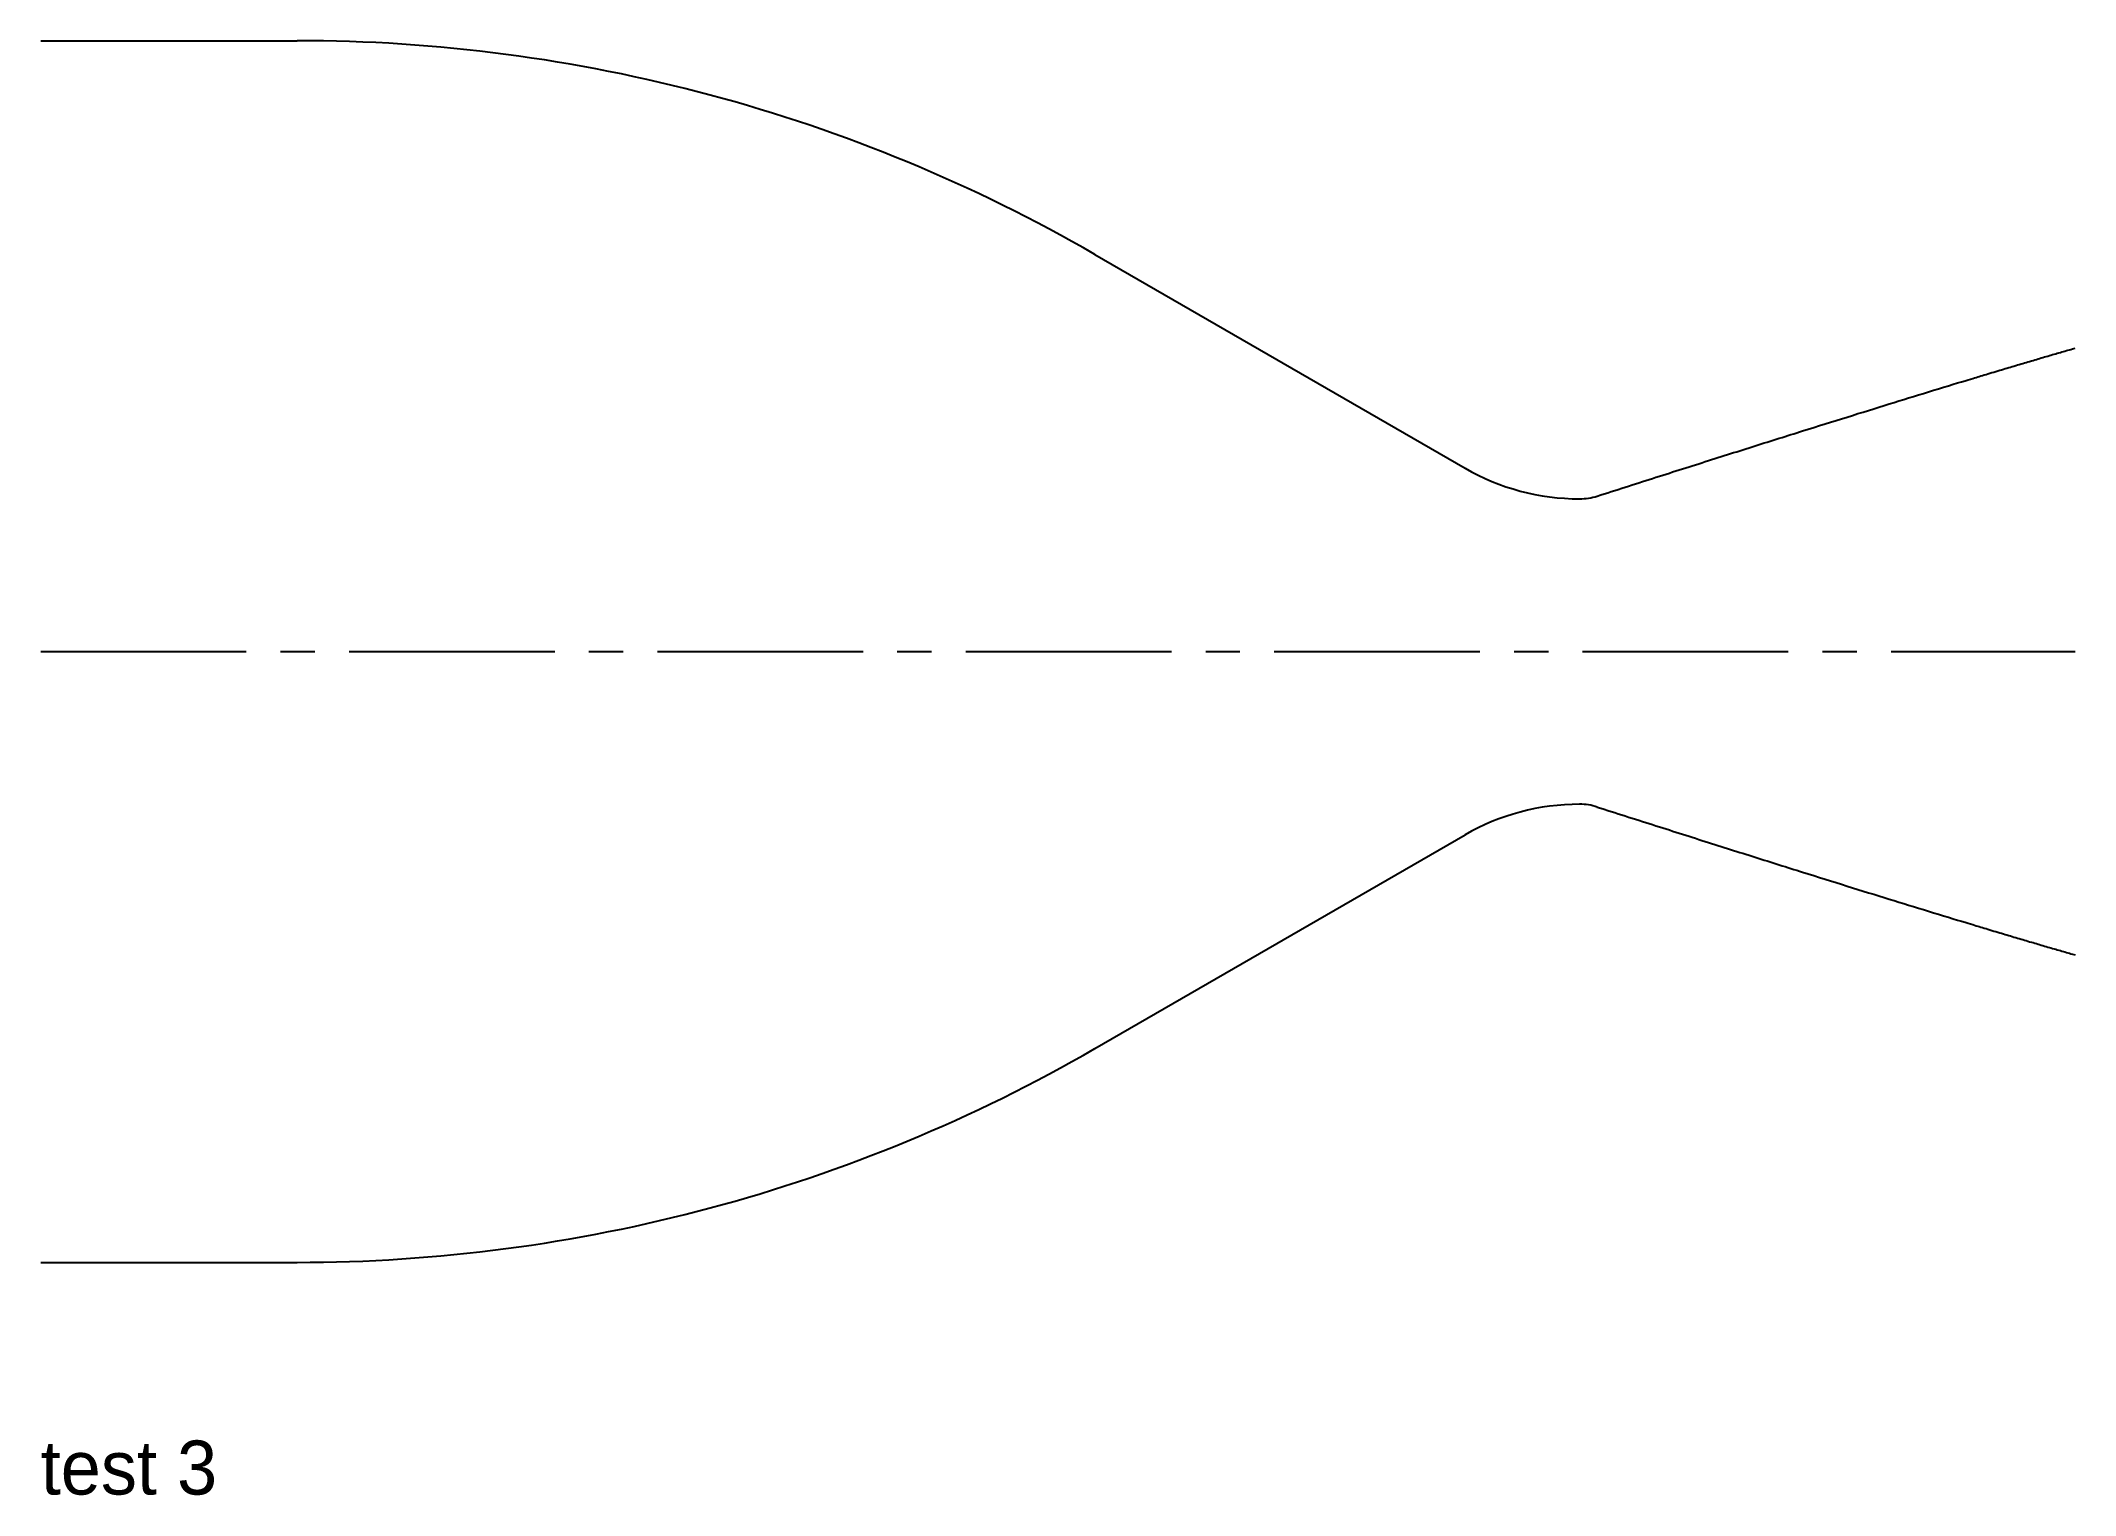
# Model space of a CAD drawing. Header units: millimetres. Extents: x 0 to 189, y -78 to 57.
import ezdxf

# ---------------------------------------------------------------- set-up
doc = ezdxf.new("R2010")
doc.units = ezdxf.units.MM
doc.linetypes.add('CENTER2', pattern=[28.575, 19.05, -3.175, 3.175, -3.175])
doc.layers.get('0').update_dxf_attribs({"color": 1})
doc.layers.add('Dimensions', color=5, linetype='Continuous')
doc.styles.get("Standard").update_dxf_attribs({"font": 'txt', "width": 0.75})

msp = doc.modelspace()

# ---------------------------------------------------------------- linework, layer by layer
for p, q in [((0, 56.602376), (23.764831, 56.602376)), ((97.674462, 36.79835), (131.976042, 16.994324)), ((97.674462, -36.79835), (131.976042, -16.994324)), ((0, -56.602376), (23.764831, -56.602376))]:
    msp.add_line(p, q)
at = {"color": 3, "linetype": 'CENTER2'}
msp.add_line((0, 0), (188.526033, 0), dxfattribs=at)
for centre, radius, start, end in [((23.764831, -91.216886), 147.819262, 60, 90), ((142.588987, 35.376485), 21.225891, 240, 270), ((142.588987, 19.556121), 5.405527, 270, 287.752675), ((142.588987, -35.376485), 21.225891, 90, 120), ((142.588987, -19.556121), 5.405527, 72.247325, 90), ((23.764831, 91.216886), 147.819262, 270, 300)]:
    msp.add_arc(centre, radius, start, end)
for points in [[(144.23718, 14.407997), (174.670223, 24.151257), (188.526033, 28.118434)], [(144.23718, -14.407997), (174.670223, -24.151257), (188.526033, -28.118434)]]:
    msp.add_open_spline(points, degree=2)

# ---------------------------------------------------------------- texts
at = {"layer": 'Dimensions', "color": 3}
msp.add_text('test 3', height=5, dxfattribs=at).set_placement((0, -78.118434))

doc.saveas('drawing.dxf')
